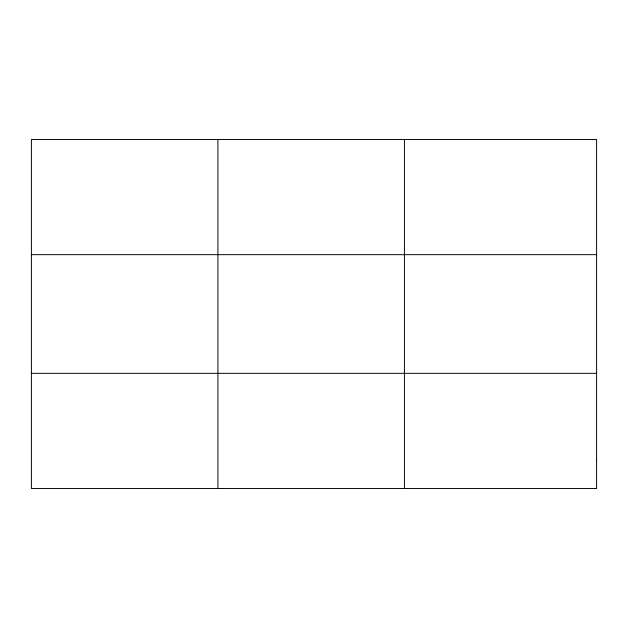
<?xml version="1.0" encoding="UTF-8"?>
<svg xmlns="http://www.w3.org/2000/svg" width="628" height="628" viewBox="0 0 628 628"><rect width="100%" height="100%" fill="white"/><g stroke="black" fill="none" stroke-linecap="round" stroke-linejoin="round"><path stroke-width="0.94" d="M217.916 488.513L217.916 139.487M404.432 488.513L404.432 139.487M31.4 254.662L596.6 254.662M31.4 373.338L596.6 373.338M596.6 459.72L596.6 488.513L31.4 488.513L31.4 139.487L596.6 139.487L596.6 459.72"/></g></svg>
